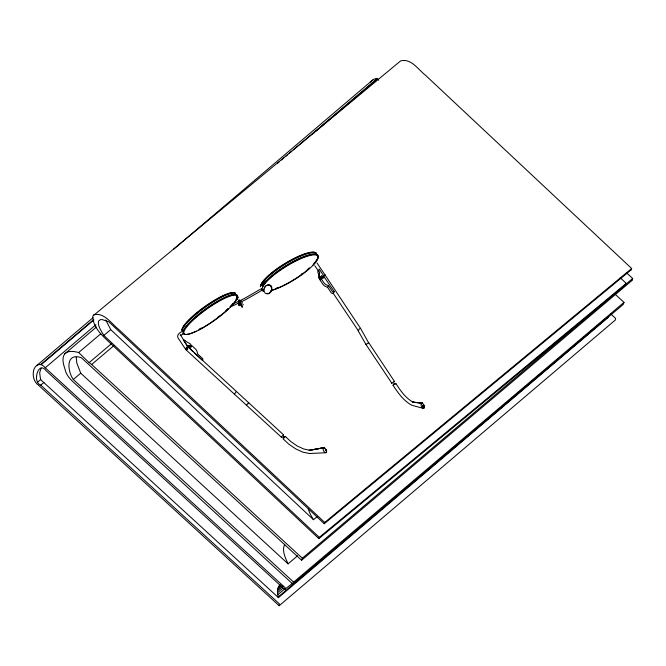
<?xml version="1.0" encoding="UTF-8"?>
<svg xmlns="http://www.w3.org/2000/svg" width="666" height="666" viewBox="0 0 666 666"><rect width="100%" height="100%" fill="white"/><g stroke="black" fill="none" stroke-linecap="round" stroke-linejoin="round"><path stroke-width="1" d="M326.09 450.749L325.84 449.567M423.343 406.443C423.643 403.754 422.261 406.069 423.676 406.501M319.663 272.386L319.48 275.474A2.464 2.181 30.6 0 0 319.822 276.656L320.329 277.431A2.056 1.815 30.6 0 0 323.093 278.238A2.056 1.815 30.6 0 0 323.643 275.699L319.214 269.022L318.698 270.421A3.48 3.08 30.6 0 0 319.147 271.611L319.663 272.386L318.723 273.976L318.548 276.948A2.464 2.181 30.6 0 0 318.947 278.355L319.389 279.029A2.056 1.815 30.6 0 0 320.662 279.953M188.711 346.137L188.703 345.712M190.235 346.195L189.202 345.246M321.179 276.565L321.395 276.015M321.22 276.34L321.22 276.756M322.744 276.823L322.644 276.224M263.927 289.385L262.837 290.01L263.436 289.835M240.543 304.703L239.585 305.328L239.402 304.329M608.208 316.467L608.408 317.149L278.43 597.627C277.339 593.481 276.556 588.045 280.078 584.823M325.882 450.699L325.957 449.692M285.314 436.563L283.092 438.877L288.836 444.189L295.712 448.884L302.797 452.131L309.548 453.521L325.94 452.73L326.765 451.69M283.425 437.437L283.058 437.728L284.132 436.621M423.809 406.318L423.426 405.219M393.048 385.214L395.812 383.458C400.807 391.084 405.394 397.91 413.386 402.372L412.695 402.122L422.435 403.063L424.334 405.636L424.167 408.008L423.027 408.316L411.896 405.269C403.596 400.857 398.018 392.923 393.048 385.214L393.273 385.289M395.812 383.458L395.462 383.982M393.315 384.132L394.572 383.416M323.41 448.618L324.384 447.702M325.757 450.607L325.433 449.475L326.223 450.624M326.415 450.541L324.991 448.16L323.401 447.793C322.494 449.575 323.951 452.455 325.94 452.73L326.565 452.197M326.248 452.564L326.573 451.764M264.002 288.345L264.027 291.675M423.226 406.335L423.543 405.328M96.47 326.998L64.66 353.929C61.538 358.491 63.445 364.36 64.985 369.147C67.066 378.896 76.007 383.558 82.218 390.426L292.882 584.149L293.623 582.126L624 302.381L614.818 293.939M293.623 582.126L73.293 379.503C67.416 371.153 65.318 352.372 81.252 357.625L301.581 560.239L302.422 558.158M319.289 537.354L103.804 335.406C101.365 331.077 97.744 326.448 98.418 321.22L100.416 319.622L102.198 319.597L108.758 321.778L324.25 523.726L631.218 269.772L631.676 268.506L425.649 75.416C418.406 69.838 411.247 58.042 400.624 60.897L92.84 316C92.757 328.738 104.537 337.537 112.795 345.529L318.831 538.619L319.289 537.354L626.256 283.4L620.188 277.714M324.25 523.726L324.708 522.469L631.676 268.506M324.359 523.634L324.808 522.402M631.11 269.863L631.559 268.623M626.256 283.4L625.799 284.665L318.831 538.619M292.99 582.892L284.698 589.46L46.012 370.646C38.337 360.281 32.01 382.317 40.743 385.131L279.429 603.937L279.179 605.727L615.284 320.046L615.667 318.44L610.922 314.061M624 302.381L623.259 304.412L292.882 584.149M631.843 280.594L632.7 278.471L626.598 272.86M180.228 334.573L187.82 346.62L186.73 348.485L185.473 349.142L177.93 337.795C176.432 334.948 180.07 332.176 182.401 331.368M188.678 345.746L189.036 345.279M190.168 346.37L190.21 345.812M322.76 276.79L322.227 277.322M185.473 349.142L186.522 347.327L187.795 346.62M325.058 275.008L323.759 275.657M360.539 328.388L325.066 274.975M368.698 342.932L360.539 328.346L359.407 328.904L358.183 330.86L366.025 344.563L391.883 383.291M236.047 299.375L237.537 295.945L236.663 295.005M325.649 450.482L326.065 449.841M281.385 437.204L186.18 349.975L187.446 347.935L188.278 347.153L283.516 434.798L283.325 435.206M264.377 288.12L265.617 286.13M236.288 391.558L234.349 394.23M421.312 403.912L422.61 403.196M423.468 408.391L424.5 407.542M422.194 403.113L412.312 402.164L422.435 403.063L421.295 403.371L420.995 405.036L421.711 407.084L423.027 408.316M237.121 297.494C240.559 295.479 235.797 300.899 237.587 296.661M284.698 544.288C281.56 550.665 285.473 557.942 288.07 563.852L297.585 555.794M191.059 346.054L191.375 345.521L191.999 345.771L195.304 348.817A6.169 5.445 30.6 0 1 197.211 352.081L197.627 353.954L202.531 358.491A1.44 1.274 30.6 0 1 202.905 359.124L202.572 360.514L194.505 353.055M319.705 278.496L320.013 277.963M320.271 280.361L321.095 278.155L320.271 280.361L322.71 284.032A6.169 5.445 30.6 0 0 325.699 286.513L327.58 287.329L331.168 292.724A1.44 1.274 30.6 0 0 331.868 293.306L333.341 293.306L334.29 291.716L323.976 276.648M327.58 287.329L328.521 285.739L326.64 284.923A6.169 5.445 30.6 0 1 323.651 282.442L321.212 278.771M184.007 333.358L182.759 333.674M423.126 406.193L423.643 405.469M187.221 348.959L186.197 349.966M41.084 368.048L39.669 372.818L40.576 379.578L278.43 597.627M370.696 82.151C372.094 79.895 377.156 76.349 378.696 80.195M323.634 275.566L324.966 274.825L317.024 263.003M264.344 283.167L265.526 281.618A32.892 7.867 -31.7 0 1 297.585 259.257A32.892 7.867 -31.7 0 1 318.015 256.568M248.31 403.296L248.701 402.639L246.728 404.928M263.903 282.884L263.952 284.565L264.885 283.1L263.944 282.834L264.86 282.967M190.185 346.337L189.71 346.703M264.51 287.279L266.517 285.414M283.383 437.246L283.075 437.662L284.149 436.546M285.065 589.626L285.289 587.845L45.238 367.79C41.7 363.161 36.53 363.145 33.949 369.239C32.159 375.316 33.666 381.884 38.794 385.489L279.154 605.727M265.776 281.41L264.635 281.335L264.685 280.261A32.892 7.867 -31.7 0 1 293.132 259.707A32.892 7.867 -31.7 0 1 316.35 253.305M283.516 437.096L284.116 436.538M394.047 382.059L394.447 381.402L368.723 342.69L365.984 344.472L366.65 344.447M238.728 302.714L238.053 303.122M36.63 365.651L92.907 317.815M173.759 249.092L372.71 79.978M41.225 364.127L93.59 319.688M277.431 163.345L279.062 162.021M281.393 159.982L283.774 157.959M285.356 156.61L287.737 154.587M289.319 153.238L291.75 151.249M293.29 149.875L377.356 78.48M41.525 364.385L93.839 319.913M312.604 133.958L314.194 132.609M315.776 131.26L377.605 78.705M45.238 367.79L95.962 324.667M37.562 382.209L40.726 379.512M40.743 385.131L43.914 382.434M278.738 586.371L280.319 585.031M278.122 587.678L280.494 585.664M277.714 589.185L281.668 585.822M277.522 590.867L283.058 586.163M277.547 592.732L283.083 588.028M277.789 594.763L284.906 588.711M278.238 596.952L462.612 440.226M464.194 438.886L471.32 432.833M472.902 431.485L542.532 372.294M548.076 367.59L549.658 366.242M556.776 360.189L558.358 358.841M560.73 356.826L562.312 355.478M565.484 352.789L567.066 351.44M569.438 349.425L571.02 348.085M573.393 346.062L575.765 344.047M578.138 342.024L579.728 340.684M582.101 338.661L584.473 336.646M586.055 335.298L588.428 333.283M590.8 331.268L593.173 329.245M594.763 327.905L597.136 325.882M598.717 324.542L605.835 318.49M64.66 353.929C68.29 350.125 74.142 351.373 78.655 352.53L100.841 333.749M78.655 352.53L89.127 362.629L111.314 343.847M73.293 379.503L80.744 373.193L76.865 363.278L76.199 357.192M89.127 362.629L91.658 364.485L113.844 345.704M632.7 278.471L302.322 558.216L91.658 364.485M301.581 560.239L631.959 280.503M325.541 450.333L326.149 450.008M103.804 335.406L110.731 329.67L313.495 519.705L317.499 516.391M269.239 293.182C273.152 291.317 271.994 283.799 267.133 285.181M260.564 289.119L244.139 298.618L233.6 303.638M423.035 406.027L423.734 405.636M180.303 335.572L183.716 333.624L183.333 332.692M318.273 270.612L317.732 271.895A3.48 3.08 30.6 0 0 318.273 273.31L318.723 273.976M334.29 291.716L332.734 291.675A1.44 1.274 30.6 0 1 332.151 291.192L328.521 285.739M238.187 303.355L239.968 302.506L240.667 303.946L241 304.753L239.227 305.611L238.187 303.355L239.227 305.611M238.886 304.795L240.667 303.946M231.635 306.393L244.897 300.083L259.232 291.949L262.138 290.051L261.763 289.36M358.375 330.802L333 292.973M266.134 285.639C275.716 280.952 271.853 298.718 264.552 292.574M93.648 314.851C104.271 311.996 111.43 323.793 118.673 329.379L324.708 522.469M321.528 275.932L322.627 276.248M189.918 346.595L188.819 346.278M283.516 434.798L281.302 437.229M325.458 450.166L326.215 450.183M264.86 280.22L261.73 284.132A32.892 7.867 -31.7 0 0 260.722 286.48M236.796 296.586L237.196 296.445A32.892 6.918 -35.5 0 0 210.989 305.228A32.892 6.918 -35.5 0 0 183.042 331.968M324.101 447.635L309.116 450.341L324.009 447.694L309.74 450.258L303.746 448.984L297.294 446.029L290.917 441.641L285.331 436.48M268.623 293.415L266.575 293.456M322.244 277.289L321.82 277.306M262.129 284.066L261.355 284.757L262.379 285.556M422.968 405.844L423.792 405.819M262.679 284.948C261.055 285.19 263.486 287.063 263.311 285.439M423.201 408.258L423.618 408.341M323.401 447.793L324.101 448.068M394.447 381.402L391.75 383.266M325.391 449.991L326.248 450.349M239.46 304.687L238.944 304.096M422.935 405.661L423.834 406.002M321.836 277.272L321.245 276.723M320.737 279.595L320.346 279.429A1.648 1.457 30.6 0 1 319.722 278.854M325.358 449.825L326.248 450.499M421.603 403.088L422.094 403.513M422.935 405.494L423.834 406.168M314.743 265.692L318.306 270.854M325.349 449.675L326.173 450.707M80.744 373.193L288.07 563.852M193.04 351.706L189.094 347.727M237.496 298.535L237.421 299.5L236.413 298.967M325.383 449.558L325.99 450.749M188.936 346.478L188.694 345.904M313.495 519.705L310.473 514.552L308.233 509.099M110.731 329.67L105.752 319.896M423.193 405.128L423.759 406.426M242.632 306.668L239.402 299.883M241.4 300.907L241.633 301.373M241.009 304.87L242.241 307.284L238.769 300.008L240.101 302.98M242.216 302.564L242.516 303.197M239.885 300.974L240.26 301.781M243.057 304.337L243.248 304.77M239.968 302.506L240.301 303.313M423.31 405.153L423.576 406.526M325.724 449.475L325.84 450.083M423.41 405.835L423.459 406.51M317.915 257.218A32.892 7.867 -31.7 0 1 316.908 259.557M316.467 260.264A32.892 7.867 -31.7 0 1 313.952 263.436M309.349 267.932A32.892 7.867 -31.7 0 1 307.259 269.713M302.68 273.276A32.892 7.867 -31.7 0 1 301.199 274.35M278.413 287.371A32.892 7.867 -31.7 0 1 275.924 288.395M262.287 290.393A32.892 7.867 -31.7 0 1 261.463 288.486M233.133 303.313A32.892 6.918 -35.5 0 1 230.07 306.61M228.005 308.616A32.892 6.918 -35.5 0 1 225.916 310.522M219.305 316A32.892 6.918 -35.5 0 1 217.807 317.149M201.315 328.022A32.892 6.918 -35.5 0 1 199.425 329.054M182.109 330.661A32.892 6.918 -35.5 0 1 185.456 324.642M186.172 323.793A32.892 6.918 -35.5 0 1 232.376 293.115M233.067 293.032A32.892 6.918 -35.5 0 1 235.564 293.423M196.062 331.193A32.892 6.918 -35.5 0 1 188.27 324.367A32.892 6.918 -35.5 0 1 227.397 296.653A32.892 6.918 -35.5 0 1 230.303 306.934M228.238 308.941A32.892 6.918 -35.5 0 1 223.143 313.428M222.444 314.002A32.892 6.918 -35.5 0 1 210.265 322.993M209.482 323.518A32.892 6.918 -35.5 0 1 198.726 329.87M181.876 330.328A32.892 6.918 -35.5 0 1 206.277 305.985A32.892 6.918 -35.5 0 1 235.331 293.09M181.935 329.728A32.492 6.835 -35.5 0 1 206.035 305.686A32.492 6.835 -35.5 0 1 234.732 292.948M263.02 290.801A32.484 7.767 -31.7 0 1 292.699 262.695A32.484 7.767 -31.7 0 1 315.551 262.387A32.484 7.767 -31.7 0 1 270.862 290.692M262.779 285.831A32.892 7.867 -31.7 0 1 302.231 257.609A32.892 7.867 -31.7 0 1 313.003 265.001M309.557 268.265A32.892 7.867 -31.7 0 1 303.613 273.077M302.888 273.609A32.892 7.867 -31.7 0 1 282.992 285.706M282.101 286.13A32.892 7.867 -31.7 0 1 271.353 290.368M264.094 291.325A32.892 7.867 -31.7 0 1 261.68 288.828M260.414 286.788A32.892 7.867 -31.7 0 1 285.539 263.528A32.892 7.867 -31.7 0 1 316.142 252.963M260.514 286.189A32.492 7.767 -31.7 0 1 285.331 263.22A32.492 7.767 -31.7 0 1 315.559 252.78M187.479 348.551A1.648 1.457 30.6 0 1 187.021 347.86M187.845 347.744A2.056 1.815 30.6 0 1 187.271 346.878M190.826 345.604A2.056 1.815 30.6 0 1 191.05 346.062M187.529 348.268A2.056 1.815 30.6 0 1 186.963 347.411M187.654 349.117A2.056 1.815 30.6 0 1 186.88 348.401M320.537 279.096A1.648 1.457 30.6 0 1 320.188 278.838M321.287 278.887A2.056 1.815 30.6 0 1 319.688 277.014M320.962 279.42A2.056 1.815 30.6 0 1 319.364 277.547M183.766 339.935L183.383 340.135L187.82 346.811A2.056 1.815 30.6 0 0 190.593 347.602A2.056 1.815 30.6 0 0 191.142 345.063L190.618 344.297A2.464 2.181 30.6 0 0 189.619 343.465L185.964 341.333A3.48 3.08 30.6 0 0 185.015 340.409L183.766 339.935M196.445 331.268A32.484 6.835 -35.5 0 0 237.296 297.277A32.484 6.835 -35.5 0 0 197.927 315.909A32.484 6.835 -35.5 0 0 196.445 331.268"/></g></svg>
